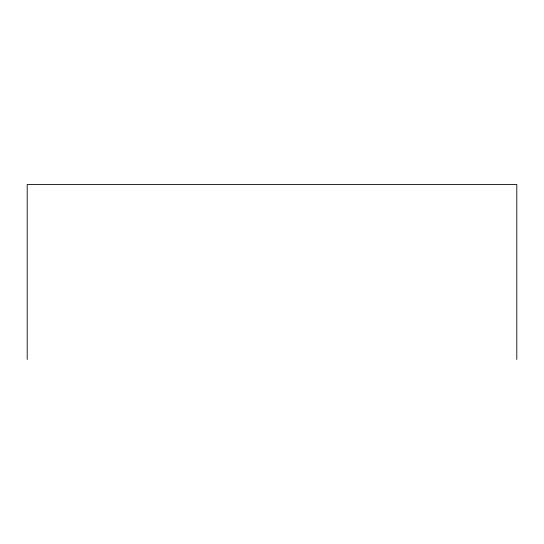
<?xml version="1.0" encoding="UTF-8"?>
<svg xmlns="http://www.w3.org/2000/svg" width="544" height="544" viewBox="0 0 544 544"><rect width="100%" height="100%" fill="white"/><g stroke="black" fill="none" stroke-linecap="round" stroke-linejoin="round"><path stroke-width="0.82" d="M516.8 359.462L516.8 184.538L27.2 184.538L27.2 359.462"/></g></svg>
